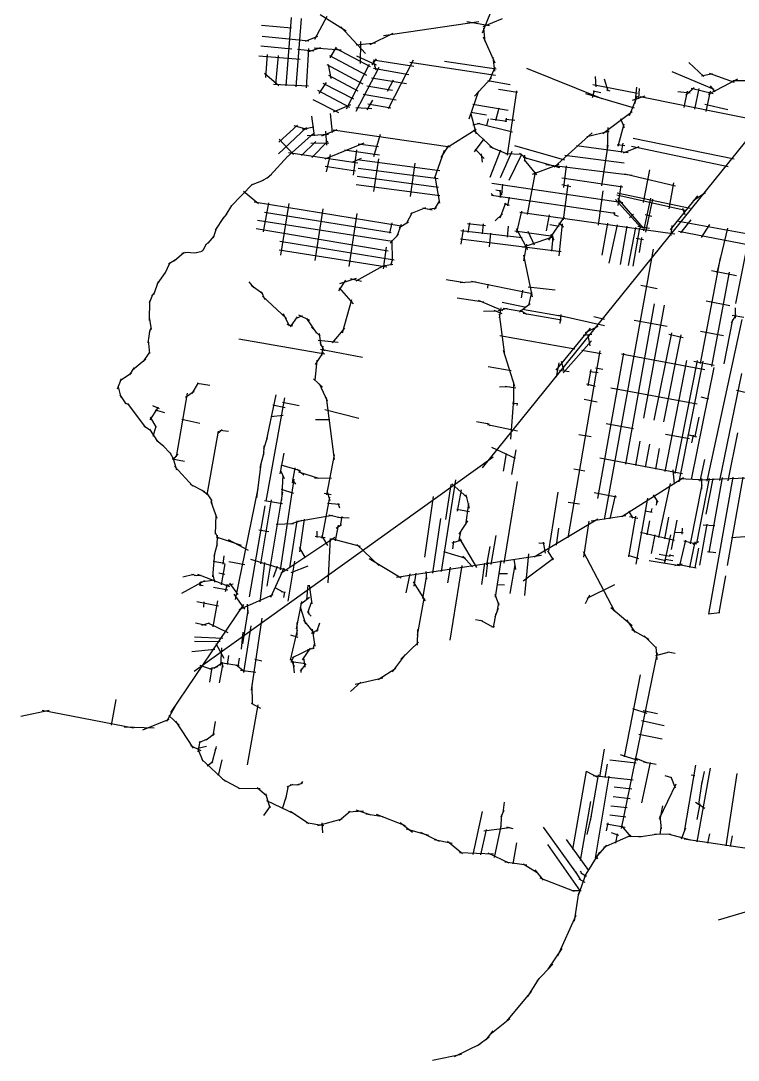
# Model space of a CAD drawing. Header units: inches. Extents: x 723419 to 759401, y 6910722 to 6968430.
# Drawn here: x 724475 to 728795, y 6933141 to 6939397 of the extents above; entities that cross this region are included whole.
import ezdxf

# ---------------------------------------------------------------- set-up
doc = ezdxf.new("R2010")
doc.units = ezdxf.units.IN
doc.header["$MEASUREMENT"] = 0

msp = doc.modelspace()

# ---------------------------------------------------------------- linework, layer by layer
for points in [[(727255.61695, 6939323.42135), (727332.608041, 6939519.50879)], [(726072.072967, 6939005.39054), (726104.126223, 6939416.20002)], [(726133.098383, 6939000.09935), (726164.001997, 6939409.6665)], [(726245.394351, 6939285.79183), (726318.853721, 6939425.2327)], [(726276.692219, 6939434.77419), (726433.782273, 6939335.41559)], [(726659.268413, 6939308.90468), (727232.106202, 6939392.86185)], [(727159.634051, 6939392.09156), (727296.097503, 6939367.44364)], [(727257.892612, 6939361.83144), (727374.640241, 6939409.78726)], [(725924.998146, 6939369.90802), (726104.691354, 6939355.22996)], [(726401.008157, 6939361.38428), (726549.622293, 6939199.36203)], [(727259.954441, 6939351.58869), (727268.629424, 6939271.42029)], [(725927.823452, 6939303.29258), (726208.664666, 6939276.75928)], [(726188.88717, 6939274.50108), (726262.911672, 6939303.85707)], [(726494.810155, 6939251.86402), (726610.650175, 6939264.28387)], [(726519.396555, 6939140.67557), (726521.853328, 6939271.36812)], [(726578.315763, 6939254.21705), (726717.091886, 6939321.999)], [(727258.86998, 6939300.67094), (727328.270549, 6939143.58433)], [(725920.692716, 6939245.25168), (726105.834654, 6939227.53462)], [(726140.593072, 6939225.40853), (726239.90299, 6939216.1957)], [(726194.462737, 6938994.2264), (726210.068335, 6939230.92693)], [(726203.582004, 6939210.5313), (726281.045565, 6939236.74746)], [(726242.031042, 6939233.20414), (726404.473641, 6939221.15648)], [(726338.218995, 6939174.42248), (726375.068471, 6939237.62121)], [(726368.927068, 6939232.71259), (726578.355928, 6939121.65463)], [(725907.173244, 6939185.57124), (726156.157448, 6939166.4367)], [(725949.734637, 6939055.17331), (725961.084483, 6939194.78407)], [(726010.740675, 6939012.40523), (726025.540854, 6939187.10081)], [(726332.691345, 6939188.53492), (726555.632278, 6939068.88679)], [(726435.899755, 6938867.26532), (726575.314294, 6939136.01341)], [(726495.501772, 6939186.62014), (726614.034976, 6939132.01158)], [(726591.310974, 6939131.39793), (726615.877291, 6939168.82627)], [(726595.610062, 6939155.94113), (726612.192308, 6939101.9461)], [(726597.452729, 6939162.07693), (726841.889103, 6939122.80788)], [(726687.809326, 6938868.54205), (726839.43233, 6939162.69046)], [(726817.319262, 6939147.15241), (727333.875359, 6939068.58703)], [(727026.812246, 6939154.41782), (727336.945532, 6939107.83356)], [(727317.426644, 6939177.16835), (727326.10198, 6939092.66658)], [(728497.683533, 6939145.02903), (728587.886176, 6939061.48617)], [(725941.931662, 6939081.39459), (726027.764034, 6939006.98267)], [(726316.723203, 6939134.53977), (726534.136486, 6939017.346)], [(726325.935484, 6939134.53977), (726341.28952, 6939049.86572)], [(726494.96236, 6938853.81607), (726631.920478, 6939117.65555)], [(726598.680939, 6939111.1498), (726810.566572, 6939074.33499)], [(727295.739187, 6939030.91535), (727331.52358, 6939119.75049)], [(727519.375493, 6939111.61213), (727973.34809, 6938928.16082)], [(728395.84318, 6939091.42479), (728647.893065, 6938985.6961)], [(728573.470451, 6939064.77849), (728640.607497, 6939080.41706)], [(728620.424982, 6939082.06329), (728770.350896, 6939026.91671)], [(725995.842901, 6939014.77828), (726207.940283, 6939006.27406)], [(726271.305146, 6938959.44935), (726314.910483, 6939026.32964)], [(726293.415043, 6939021.4209), (726478.277586, 6938926.92962)], [(726328.392257, 6939068.88679), (726504.072466, 6938975.40238)], [(726587.086579, 6939054.45682), (726797.129897, 6939020.09638)], [(726682.281676, 6938972.85068), (726719.745609, 6939042.18521)], [(727206.712622, 6938942.59153), (727309.729015, 6939053.09389)], [(727286.424379, 6939038.01198), (727421.905897, 6939013.80006)], [(727919.162401, 6939014.19097), (728188.144922, 6938961.31565)], [(727932.903947, 6939061.22369), (727937.58192, 6938999.58456)], [(727988.162193, 6939047.49369), (728009.797819, 6938975.33779)], [(728614.807661, 6938955.68664), (728791.447429, 6939047.6722)], [(728761.597833, 6939037.85888), (728844.07025, 6939037.85888)], [(726262.092865, 6938978.47028), (726453.711269, 6938877.84321)], [(726535.497171, 6938955.0568), (726735.099646, 6938920.69636)], [(726558.221174, 6939004.75687), (726712.375644, 6938978.98648)], [(727175.265721, 6938807.17202), (727232.737924, 6938976.17555)], [(727350.69895, 6938984.58557), (727466.543198, 6938966.68247)], [(727404.579184, 6938587.20445), (727461.745568, 6938975.82963)], [(727874.828598, 6938960.04106), (728167.756964, 6938871.96826)], [(727916.811219, 6938935.99107), (727929.685964, 6938976.82014)], [(727921.082684, 6938974.583), (727968.024706, 6938964.87898)], [(728001.903739, 6938980.5961), (728022.369872, 6938975.33779)], [(728173.89868, 6938899.90933), (728184.716493, 6938996.60401)], [(728195.24162, 6938926.78519), (728200.796713, 6938989.0086)], [(728430.41828, 6938972.08135), (728504.448144, 6938962.77565)], [(728469.821136, 6938874.25212), (728489.642172, 6938972.79713)], [(728479.612359, 6938950.60656), (728528.806439, 6938994.74907)], [(728511.134894, 6938992.12431), (728643.67257, 6938958.95784)], [(728533.801801, 6938864.93965), (728559.998138, 6938989.83056)], [(728601.164302, 6938849.98273), (728628.109241, 6938974.12577)], [(728624.74554, 6939006.25439), (728654.139222, 6938968.44177)], [(726233.226403, 6938923.71472), (726388.609083, 6938845.17648)], [(726357.286905, 6938848.85791), (726462.308388, 6938892.42218)], [(726561.291699, 6938859.95187), (726593.84244, 6938919.46918)], [(726563.748472, 6938896.15315), (726703.777468, 6938872.83713)], [(727197.23363, 6938894.39864), (727408.771165, 6938859.30018)], [(728139.76855, 6938827.224), (728187.348791, 6938945.79626)], [(728157.477727, 6938919.50901), (728234.166156, 6938945.23691)], [(728204.644492, 6938942.01086), (728960.084336, 6938789.39889)], [(728594.428146, 6938895.6015), (728732.146927, 6938863.44403)], [(726225.825433, 6938822.16372), (726240.665425, 6938703.55698)], [(726337.549927, 6938838.87879), (726349.981415, 6938723.76907)], [(726492.505587, 6938874.06432), (726588.315141, 6938868.54205)], [(727183.720852, 6938837.30693), (727217.556527, 6938717.25357)], [(727184.703843, 6938846.97704), (727278.697506, 6938830.65256)], [(727335.719436, 6938796.77053), (727354.969851, 6938873.18681)], [(727980.10551, 6938718.53602), (728156.00168, 6938850.15541)], [(726027.96028, 6938667.11012), (726141.114516, 6938767.80237)], [(726118.236194, 6938765.94915), (726197.382467, 6938744.94587)], [(727196.607546, 6938771.54986), (727238.445261, 6938780.78134)], [(727224.841582, 6938781.03781), (727435.827374, 6938728.21316)], [(727254.058174, 6936707.20856), (728933.311977, 6938785.61468)], [(727280.174459, 6938763.77877), (727290.263328, 6938807.52807)], [(727303.121836, 6938806.25848), (727401.68447, 6938792.15479)], [(727395.267547, 6938805.48919), (727448.912427, 6938799.0784)], [(727396.294226, 6938788.30834), (727399.117771, 6938809.84845)], [(728071.244286, 6938641.72218), (728107.455426, 6938776.65584)], [(728086.580596, 6938809.00591), (728108.733426, 6938755.37296)], [(726026.723614, 6938596.68739), (726195.527468, 6938755.44745)], [(726072.479904, 6938571.35988), (726241.283758, 6938722.08925)], [(726170.175814, 6938744.94587), (726238.192093, 6938759.1539)], [(726199.237466, 6938706.02799), (726327.849674, 6938713.4409)], [(726286.421715, 6938705.41021), (726379.171313, 6938743.09265)], [(726308.681703, 6938731.97316), (726316.101699, 6938647.34229)], [(726356.522357, 6938740.57985), (727060.180736, 6938638.03437)], [(726600.930896, 6938579.44499), (726640.506675, 6938713.73816)], [(727037.767838, 6938632.02392), (727215.810045, 6938744.31796)], [(727200.95596, 6938738.05342), (727318.769008, 6938628.81403)], [(727685.537977, 6938515.3653), (727915.172365, 6938721.89186)], [(727882.705792, 6938699.51966), (728018.169702, 6938732.51861)], [(728007.116653, 6938617.14345), (728012.4613, 6938754.21037)], [(726030.433612, 6938683.78915), (726115.762862, 6938592.36315)], [(726165.22915, 6938586.18569), (726250.558753, 6938670.19879)], [(726220.878769, 6938659.69721), (726329.704673, 6938662.16822)], [(726227.062099, 6938573.83089), (726322.903362, 6938672.05214)], [(726306.843616, 6938565.81121), (726541.567757, 6938662.61135)], [(726506.086012, 6938655.79446), (726628.90703, 6938640.11554)], [(727006.525701, 6938574.20808), (727052.795109, 6938646.85657)], [(727207.57442, 6938609.11045), (727263.96745, 6938686.51493)], [(727296.438555, 6938641.12266), (727408.091527, 6938594.96515)], [(727447.076729, 6938646.80145), (727748.79193, 6938558.99086)], [(727820.942387, 6938645.62492), (728131.826853, 6938604.6829)], [(727973.266701, 6938403.53276), (728010.679855, 6938647.40496)], [(728066.131974, 6938653.21491), (728112.141529, 6938646.40449)], [(728092.545012, 6938604.26426), (728101.065114, 6938660.45114)], [(728104.212427, 6938602.01277), (728197.744999, 6938640.28466)], [(728152.314875, 6938642.0647), (728734.245463, 6938519.60579)], [(728163.004169, 6938691.01724), (728770.862343, 6938565.16947)], [(725976.336337, 6938465.78908), (726083.212702, 6938582.00421)], [(726086.08323, 6938604.1003), (726504.691856, 6938542.32592)], [(726315.71414, 6938488.09831), (726340.277991, 6938591.71547)], [(726423.52323, 6938619.66474), (726634.365624, 6938590.35204)], [(726478.792688, 6938468.32935), (726497.897944, 6938620.34646)], [(726966.477435, 6938447.94737), (727025.57781, 6938617.33103)], [(727210.022226, 6938623.91297), (727265.676349, 6938566.99339)], [(727247.448201, 6938595.45088), (727252.574897, 6938545.93479)], [(727301.764911, 6938456.38234), (727364.993222, 6938619.15942)], [(727363.853748, 6938453.53669), (727433.347917, 6938612.32964)], [(727392.947829, 6938598.55525), (727491.620036, 6938594.13594)], [(727414.550344, 6938437.60043), (727492.019269, 6938593.54759)], [(727476.989678, 6938599.26462), (727522.164277, 6938567.21079)], [(727499.576978, 6938576.69862), (727718.572207, 6938513.7775)], [(727508.900936, 6938551.68948), (727509.859045, 6938587.12018)], [(727749.679595, 6938587.77204), (728108.666195, 6938542.37972)], [(726306.843616, 6938521.50117), (726490.392333, 6938494.23361)], [(726470.60462, 6938545.36041), (726525.874078, 6938569.21966)], [(726499.262857, 6938562.40277), (726997.369025, 6938495.59691)], [(726506.768469, 6938510.59412), (726988.498853, 6938447.19684)], [(726601.097194, 6938368.57291), (726629.755432, 6938565.58164)], [(726820.809761, 6938338.57849), (726848.785894, 6938538.99566)], [(727505.06725, 6938560.30784), (727580.779433, 6938470.29478)], [(727556.791149, 6938473.41753), (727715.765627, 6938534.38152)], [(727635.403423, 6938531.08208), (728156.470709, 6938467.4053)], [(727743.716429, 6938393.05228), (727760.756948, 6938523.13339)], [(725928.61288, 6938434.70372), (725965.87031, 6938456.05202)], [(725958.311443, 6938450.98913), (725984.435547, 6938473.64236)], [(726499.428803, 6938462.64619), (726990.029712, 6938394.47716)], [(726968.416792, 6938462.13379), (726995.640032, 6938298.41488)], [(727525.130001, 6938229.98022), (727574.298126, 6938486.60511)], [(727733.020569, 6938450.92087), (728099.051022, 6938397.79865)], [(728111.789015, 6938475.9393), (728416.878395, 6938404.24998)], [(728223.695662, 6938302.49844), (728262.463556, 6938500.0933)], [(725739.997688, 6938278.89159), (725869.793933, 6938412.70262)], [(725863.459595, 6938409.3874), (725935.139528, 6938437.7081)], [(726493.970209, 6938412.2011), (726998.899884, 6938344.71366)], [(727311.568954, 6938419.61326), (728099.679664, 6938302.83379)], [(727371.350075, 6938349.31513), (727376.690031, 6938414.01161)], [(727732.810748, 6938410.75965), (727785.977039, 6938398.50062)], [(727743.035059, 6938198.95202), (727770.299888, 6938412.12173)], [(728071.501483, 6938284.18063), (728088.838281, 6938405.94718)], [(728378.515518, 6938265.67435), (728407.143713, 6938422.31657)], [(725814.720093, 6938372.0698), (725905.567208, 6938296.72938)], [(727307.879422, 6938357.55048), (727321.425531, 6938343.21006)], [(727308.160851, 6938346.74062), (728054.535541, 6938239.13424)], [(727335.080773, 6938378.43965), (727365.119552, 6938373.10386)], [(727358.889343, 6938378.21739), (727362.227089, 6938333.53015)], [(727360.001925, 6938334.86407), (727374.46518, 6938368.43509)], [(727406.375148, 6938282.5026), (727416.913409, 6938335.90259)], [(727952.974116, 6938166.26146), (727982.283682, 6938373.30173)], [(728062.925248, 6938349.4438), (728475.521041, 6938257.72224)], [(728065.548346, 6938360.38078), (728505.683601, 6938268.3056)], [(728066.738973, 6938327.83697), (728222.314284, 6938149.24286)], [(728226.679918, 6938132.57408), (728267.955001, 6938329.82135)], [(728238.125664, 6938124.41487), (728280.362196, 6938323.5638)], [(728387.017739, 6938138.13034), (728551.721193, 6938344.10888)], [(728523.146136, 6938315.59996), (728598.552537, 6938362.89433)], [(725712.144673, 6938228.04646), (725744.474283, 6938284.48322)], [(725880.130103, 6938307.62198), (726764.982182, 6938163.295)], [(725935.546887, 6938126.9864), (725967.343346, 6938302.17568)], [(726040.021101, 6937986.29032), (726089.987233, 6938297.63707)], [(726246.244359, 6937954.52033), (726296.210492, 6938264.95925)], [(726824.040968, 6938236.17129), (726914.376821, 6938273.5512)], [(726896.102394, 6938271.60877), (726952.481039, 6938259.95392)], [(726924.875056, 6938262.28492), (726977.365292, 6938270.44334)], [(726964.923322, 6938261.89635), (726996.806399, 6938312.01215)], [(727361.210505, 6938211.80385), (727395.083909, 6938300.92939)], [(727385.674804, 6938297.16873), (727414.655098, 6938286.63923)], [(728056.420203, 6938320.29633), (728209.672467, 6938151.14257)], [(728458.455382, 6938269.8931), (728473.536662, 6938230.20552)], [(725647.872573, 6938137.55748), (725697.769911, 6938213.18882)], [(725691.678853, 6938204.62342), (725715.204743, 6938232.20653)], [(725942.814632, 6938244.98956), (726705.023136, 6938123.35548)], [(726451.559228, 6937917.3039), (726500.616657, 6938236.82003)], [(726799.156715, 6938179.8395), (726833.761521, 6938245.88357)], [(727331.101056, 6938193.75315), (727375.136231, 6938234.36728)], [(727461.050524, 6938121.7144), (727491.774739, 6938251.4668)], [(727478.953465, 6938245.73771), (728412.8032, 6938114.00095)], [(727640.961746, 6938132.89684), (727657.944102, 6938228.2423)], [(727653.54318, 6938077.21609), (727748.677395, 6938216.4634)], [(728044.966647, 6938245.33533), (728049.51016, 6938226.83566)], [(728044.966647, 6938230.69452), (728070.751473, 6938221.84185)], [(728140.160995, 6938211.15549), (728163.179791, 6938233.38053)], [(728234.220558, 6938231.79303), (728273.908138, 6938220.6805)], [(728448.401195, 6938121.46156), (728511.239862, 6938199.5138)], [(725635.239544, 6938093.15316), (725655.683162, 6938152.7575)], [(725892.848499, 6938146.04839), (726687.762165, 6938011.70645)], [(725900.116243, 6938195.97282), (726711.382177, 6938069.80027)], [(726695.938299, 6938118.81701), (726710.473787, 6938181.44944)], [(726741.531339, 6938100.84162), (726766.415593, 6938171.93611)], [(726752.418259, 6938152.89985), (726810.043322, 6938187.60949)], [(727126.903148, 6938051.67997), (727139.437677, 6938139.75331)], [(727165.307869, 6938177.72087), (727273.671743, 6938165.19666)], [(727168.947057, 6938123.17996), (727179.055669, 6938181.35693)], [(727255.072109, 6938113.8878), (727259.924255, 6938174.08481)], [(727405.892029, 6938094.09147), (727412.361453, 6938161.5606)], [(727457.034846, 6938146.18667), (727525.368903, 6938020.5407)], [(727659.644871, 6938171.31663), (727717.465683, 6938160.40844)], [(727714.147636, 6938180.56964), (727743.260515, 6938156.32923)], [(727716.626712, 6937982.04385), (727737.195097, 6938175.72156)], [(727974.651644, 6937985.99521), (728010.104489, 6938178.39304)], [(728018.446354, 6937938.06941), (728068.49754, 6938169.3635)], [(728085.876398, 6937930.42904), (728126.195462, 6938161.02861)], [(728134.537326, 6937924.87249), (728178.367302, 6938152.16901)], [(728161.64862, 6937920.70498), (728202.973601, 6938150.18463)], [(728190.412214, 6938160.5107), (728261.301019, 6938148.25167)], [(728391.383373, 6938104.79277), (728396.542758, 6938163.92727)], [(728424.989658, 6938193.35005), (729197.754354, 6938051.84498)], [(728573.702049, 6938092.6014), (728623.140345, 6938171.08286)], [(728667.723056, 6937879.92548), (728732.019234, 6938148.80127)], [(725602.244198, 6938058.43567), (725638.486295, 6938099.8379)], [(726697.867025, 6938059.26887), (726748.141165, 6938112.49646)], [(726708.657008, 6938077.06197), (726711.382177, 6937951.79711)], [(727122.85964, 6938085.21239), (727728.331651, 6938007.9997)], [(727124.881238, 6938133.69321), (727493.425788, 6938093.26178)], [(727297.123523, 6938036.31863), (727304.401899, 6938117.92787)], [(727449.922514, 6938132.24796), (727680.24734, 6938101.39677)], [(727497.489621, 6938033.85762), (727676.075001, 6938096.39389)], [(727526.986181, 6938131.23842), (727566.611678, 6938048.82104)], [(727665.275324, 6938110.51787), (727684.279278, 6938077.38945)], [(727671.340429, 6938009.51631), (727680.64009, 6938096.37763)], [(728181.112866, 6938089.48717), (728224.212446, 6938081.15228)], [(728199.881982, 6938001.97047), (728214.480323, 6938092.26551)], [(728434.510542, 6938130.06053), (729029.050832, 6938016.12696)], [(725522.458488, 6937999.29317), (725566.289471, 6938009.65121)], [(725562.803818, 6938008.1033), (725577.147934, 6938021.89425)], [(725573.64821, 6938017.26165), (725592.883873, 6938054.41131)], [(725587.332533, 6938047.31675), (725600.888023, 6938059.95784)], [(725596.885792, 6938058.281), (725605.664809, 6938060.73186)], [(726030.027875, 6938018.96815), (726677.768939, 6937915.48851)], [(726034.570449, 6938069.80027), (726722.284106, 6937959.05894)], [(726658.690875, 6937904.5959), (726675.951846, 6938034.39937)], [(727504.030966, 6937952.41822), (727522.637792, 6938052.22496)], [(727990.10863, 6936394.87066), (728285.00719, 6938022.34944)], [(725365.048129, 6937933.08549), (725406.863768, 6937959.41582)], [(725397.95373, 6937953.08349), (725456.641031, 6938003.24818)], [(725444.353534, 6937997.8742), (725475.853554, 6938004.71076)], [(725462.556666, 6938004.06581), (725530.849758, 6937999.80904)], [(726703.043753, 6937926.72269), (726715.00104, 6937963.27846)], [(727501.093161, 6937985.68709), (727552.996462, 6937735.19192)], [(728566.923365, 6937333.71631), (728688.32021, 6937969.54361)], [(728780.918438, 6937694.76998), (728841.910556, 6938006.78018)], [(725341.618863, 6937873.34747), (725373.189866, 6937941.22021)], [(726495.065629, 6937832.60062), (726656.280281, 6937922.74167)], [(726645.070031, 6937919.54144), (726715.534817, 6937931.80914)], [(728633.087605, 6937894.21931), (728784.975079, 6937864.47206)], [(725275.082824, 6937749.07699), (725303.285749, 6937828.60606)], [(725296.84009, 6937813.69221), (725346.368131, 6937881.82132)], [(725847.888048, 6937826.42797), (725877.799872, 6937789.31041)], [(726389.270576, 6937771.07606), (726430.908602, 6937836.14838)], [(726395.67621, 6937814.81322), (726496.133183, 6937847.00184)], [(726460.367013, 6937845.93501), (726525.493719, 6937828.86691)], [(727036.68143, 6937839.89076), (727149.229525, 6937821.65492)], [(727120.549422, 6937821.65492), (727213.542901, 6937827.73344)], [(727188.773721, 6937829.47028), (727554.040251, 6937755.27632)], [(728635.181123, 6937315.57109), (728743.092522, 6937883.12707)], [(725264.566765, 6937738.90843), (725279.832093, 6937759.58442)], [(725861.396634, 6937804.73594), (725931.834215, 6937754.60293)], [(725921.814409, 6937767.91037), (725944.006952, 6937719.70558)], [(726390.871906, 6937788.67765), (726475.216138, 6937692.66936)], [(727287.883275, 6937786.95585), (727289.385793, 6937811.9268)], [(727489.514865, 6937729.78923), (727497.807948, 6937776.39844)], [(727529.468383, 6937795.98553), (727691.438828, 6937778.42457)], [(727534.389636, 6937683.33156), (727551.03803, 6937762.58989)], [(728207.764155, 6937804.77494), (728307.595105, 6937784.63352)], [(725249.301438, 6937699.59016), (725270.672834, 6937749.07699)], [(725250.29926, 6937592.63563), (725250.658238, 6937712.1313)], [(725930.015872, 6937739.46954), (726074.750674, 6937605.94239)], [(726411.077248, 6937518.53838), (726468.810192, 6937720.40511)], [(727102.55142, 6937728.69233), (727262.155986, 6937706.11657)], [(727229.466147, 6937715.24295), (727374.648421, 6937653.27958)], [(727373.634652, 6937702.79648), (727518.115856, 6937673.4661)], [(728601.293022, 6937710.49035), (728743.391149, 6937683.06245)], [(726055.452784, 6937635.82941), (726091.636407, 6937561.11199)], [(727261.675368, 6937648.95658), (727342.919818, 6937650.39749)], [(727323.20979, 6937654.24023), (727370.321921, 6937635.02682)], [(727350.611581, 6937652.79919), (727405.415476, 6937666.72895)], [(727356.38056, 6937608.12793), (727367.437588, 6937669.61104)], [(727379.93647, 6937668.17), (727500.601599, 6937647.99593)], [(727477.525995, 6937644.63345), (727541.464133, 6937694.58849)], [(727480.053852, 6937656.11291), (727521.836033, 6937630.82368)], [(727494.918612, 6937661.73271), (727746.940041, 6937617.95059)], [(727500.141619, 6937636.44362), (727730.34418, 6937596.70346)], [(728118.557144, 6936728.4092), (728290.574912, 6937692.61654)], [(728227.002945, 6937004.83367), (728350.634022, 6937685.7189)], [(728778.108214, 6937607.639), (728778.108214, 6937669.91794)], [(725248.263904, 6937612.29463), (725259.458519, 6937538.40351)], [(726077.162833, 6937571.23505), (726110.934297, 6937560.62998)], [(726097.908205, 6937554.84549), (726140.846121, 6937614.61926)], [(726131.197176, 6937604.97835), (726170.27545, 6937623.77815)], [(726146.153244, 6937627.63456), (726212.24869, 6937595.81947)], [(726195.797609, 6937605.61314), (726254.398604, 6937517.08772)], [(727355.359912, 6937631.07356), (727387.955316, 6937386.8969)], [(727712.50972, 6937624.85906), (727989.366183, 6937562.69208)], [(727722.710891, 6937575.027), (727728.335404, 6937628.41522)], [(727926.187491, 6937617.94504), (727990.062167, 6937601.40759)], [(728168.407578, 6937595.68796), (728366.149821, 6937559.24162)], [(728608.323428, 6936626.76079), (728818.810646, 6937598.43325)], [(728709.738823, 6937332.9171), (728761.600535, 6937598.60458)], [(728754.74055, 6937578.42226), (728781.418756, 6937628.307)], [(728759.062672, 6937625.37128), (728829.18474, 6937613.69396)], [(725241.206606, 6937459.53605), (725254.309621, 6937538.94796)], [(725249.15447, 6937521.34855), (725260.109557, 6937549.0354)], [(726224.400476, 6937551.94024), (726276.722793, 6937499.66152)], [(726271.839377, 6937514.29949), (726282.30384, 6937441.10925)], [(726351.288936, 6937458.79995), (726424.956695, 6937546.27412)], [(727699.23287, 6937293.89086), (727904.814531, 6937545.90699)], [(727861.158194, 6937504.63191), (727912.355171, 6937510.58504)], [(727874.651971, 6937520.11006), (727951.248999, 6937559.79764)], [(728289.133371, 6936993.10758), (728394.212031, 6937518.45901)], [(728376.263124, 6937510.87159), (728462.555156, 6937491.55823)], [(728567.361456, 6937528.54076), (728706.230343, 6937502.72631)], [(725241.206606, 6937475.20374), (725248.725134, 6937395.21229)], [(725788.380852, 6937482.93228), (726306.023291, 6937393.01281)], [(726265.560699, 6937473.87064), (726384.855895, 6937462.71786)], [(726274.6299, 6937461.32367), (726300.442244, 6937409.74191)], [(727359.058097, 6937503.33674), (727809.961217, 6937422.87549)], [(727741.301704, 6937278.80958), (727911.164544, 6937470.89746)], [(727888.145748, 6937505.42566), (727900.448898, 6937440.33803)], [(728347.235612, 6936982.15579), (728451.510011, 6937507.42284)], [(725212.512118, 6937346.69803), (725250.956865, 6937403.33049)], [(726249.892303, 6937327.54664), (726298.199568, 6937402.14163)], [(726279.513317, 6937420.89483), (726532.753645, 6937372.79825)], [(726287.884888, 6937381.16293), (726295.558827, 6937438.32102)], [(727379.913017, 6937414.81008), (727447.495346, 6937197.73803)], [(727770.640479, 6936284.74274), (727962.675814, 6937409.89635)], [(727852.823802, 6937414.5411), (727969.10841, 6937394.30043)], [(727950.217964, 6936521.26776), (728106.65239, 6937397.04163)], [(728091.872997, 6937391.98322), (728592.822013, 6937298.95236)], [(725146.472332, 6937296.50449), (725226.89501, 6937362.09457)], [(726246.292202, 6937231.20288), (726259.873021, 6937354.27312)], [(727699.629746, 6937251.02827), (727716.695405, 6937337.5472)], [(727728.998555, 6937348.26284), (727741.69858, 6937295.47836)], [(728354.529935, 6936684.89646), (728484.577903, 6937351.80696)], [(728413.987725, 6936672.53965), (728548.814043, 6937352.55809)], [(728438.942649, 6936621.6157), (728583.642429, 6937349.18031)], [(728527.800062, 6937348.64587), (728648.906409, 6937324.44474)], [(725073.094758, 6937231.64765), (725140.827807, 6937277.3294)], [(725131.796755, 6937266.61394), (725156.632227, 6937308.91181)], [(727289.017833, 6937316.27305), (727427.659701, 6937291.36711)], [(727719.07666, 6937294.28773), (727776.226774, 6937286.74709)], [(727890.559167, 6937200.69324), (727910.039231, 6937298.0126)], [(727900.299199, 6937286.78344), (727951.247134, 6937280.04595)], [(727935.51322, 6937307.74455), (727979.718042, 6937299.50984)], [(728513.230177, 6936635.13483), (728649.3642, 6937310.01725)], [(728684.379893, 6936629.14136), (728816.982609, 6937274.90197)], [(725057.855072, 6937182.58202), (725081.561389, 6937244.05498)], [(725506.077764, 6937152.7145), (725545.659484, 6937218.86056)], [(725536.450193, 6937216.42487), (725612.020411, 6937202.89301)], [(726236.710487, 6937241.17547), (726291.804879, 6937191.31266)], [(726272.242446, 6937213.65113), (726319.751391, 6937109.93638)], [(727358.107283, 6937194.30892), (727416.201081, 6937196.63071)], [(727390.639835, 6937197.21119), (727455.704939, 6937187.92391)], [(727443.002803, 6937083.89385), (727443.395865, 6937215.61212)], [(727880.069862, 6937211.17378), (727934.01476, 6937197.69879)], [(725061.241599, 6937193.86157), (725076.481598, 6937129.5687)], [(725070.272652, 6937146.48782), (725106.396861, 6937091.21866)], [(725412.520801, 6936771.94726), (725478.506178, 6937154.74294)], [(725466.802802, 6937132.14619), (725518.537245, 6937167.32877)], [(725954.583674, 6936868.34926), (726011.671208, 6937145.65895)], [(728027.609653, 6937187.01513), (728547.433478, 6937091.13821)], [(728783.895955, 6937174.62798), (729007.770432, 6937121.84178)], [(725098.494651, 6937099.67815), (725127.845806, 6937086.14291)], [(725117.2941, 6937093.13861), (725224.159834, 6936950.65058)], [(725253.838071, 6936994.86975), (725304.140668, 6937072.07486)], [(725267.839783, 6937082.43791), (725308.289554, 6937062.74803)], [(725952.603042, 6936505.26659), (726064.219606, 6937128.2058)], [(725991.30295, 6937085.977), (726067.2384, 6937069.27119)], [(726051.447739, 6937100.82665), (726151.766186, 6937080.87254)], [(726312.976773, 6937130.41084), (726362.540775, 6936756.92912)], [(727425.528972, 6936879.44326), (727444.452787, 6937119.55886)], [(727436.231711, 6937095.57714), (727466.905895, 6937092.49515)], [(727464.50687, 6937081.87924), (727465.992189, 6937094.15018)], [(727867.287111, 6937120.03376), (727945.956724, 6937103.56434)], [(728568.796431, 6937132.70418), (728616.163724, 6937121.53136)], [(725254.356526, 6937011.96886), (725290.657723, 6936948.75406)], [(725283.397484, 6937055.49392), (725340.441865, 6937038.91285)], [(725980.407587, 6937016.04956), (726054.734515, 6937022.32541)], [(726304.753821, 6937057.60416), (726509.344792, 6937006.13142)], [(728534.537469, 6936894.16439), (728558.846982, 6937010.23893)], [(725216.136922, 6936958.22878), (725255.968488, 6936933.58099)], [(725271.988357, 6936895.90231), (725290.657723, 6936957.04453)], [(725445.156544, 6936998.55863), (725552.634855, 6936975.50559)], [(726248.300666, 6936996.77818), (726336.531744, 6936997.17718)], [(727219.401938, 6936985.20744), (727295.69105, 6936970.78645)], [(727282.495163, 6936975.73082), (727301.051957, 6936958.83744)], [(727284.144649, 6936966.66607), (727465.181048, 6936928.47192)], [(727998.897029, 6936972.3636), (728164.214913, 6936943.54017)], [(725250.343663, 6936938.07233), (725298.51553, 6936865.06466)], [(725597.845152, 6936542.98322), (725664.919345, 6936926.05614)], [(725660.023108, 6936913.63757), (725687.140656, 6936936.59309)], [(725672.451945, 6936932.45361), (725725.180458, 6936926.43252)], [(725938.306454, 6936821.49707), (725959.873599, 6936888.53917)], [(727835.070053, 6936907.42835), (727909.244244, 6936893.95336)], [(728356.90457, 6936908.96542), (728500.637798, 6936882.20996)], [(728489.967266, 6936906.03986), (728543.781782, 6936893.50454)], [(728515.718946, 6936856.88836), (728524.963259, 6936902.08132)], [(728733.62244, 6936628.10541), (728793.067722, 6936916.36079)], [(725291.273427, 6936872.52693), (725336.310176, 6936836.34673)], [(725326.410759, 6936845.23907), (725381.045484, 6936787.88921)], [(725937.346469, 6936783.57407), (725940.702664, 6936839.2154)], [(727309.689635, 6936830.16446), (727452.082949, 6936765.366)], [(728178.661283, 6936720.77343), (728203.577431, 6936866.65279)], [(728235.488025, 6936710.29106), (728261.715632, 6936848.74539)], [(728297.99713, 6936698.49834), (728320.290674, 6936822.10274)], [(725373.026012, 6936798.6434), (725392.446167, 6936762.59971)], [(725386.902644, 6936759.71072), (725460.632943, 6936747.22443)], [(725389.467399, 6936769.41026), (725412.102723, 6936695.05595)], [(725392.776065, 6936755.34045), (725421.768554, 6936790.67662)], [(725518.780525, 6935483.08492), (727318.166047, 6936772.91671)], [(725916.258378, 6936708.86992), (725940.222046, 6936800.33459)], [(726036.933826, 6936670.83965), (726061.215822, 6936795.24652)], [(726316.569369, 6936542.86147), (726363.738411, 6936784.0546)], [(727381.121285, 6936686.01151), (727398.509211, 6936793.53921)], [(727431.875106, 6936666.75977), (727458.192145, 6936815.6083)], [(727961.845667, 6936766.1969), (728459.924734, 6936672.71721)], [(725400.596347, 6936715.65447), (725510.773248, 6936595.8733)], [(725895.151213, 6936526.13941), (725921.051112, 6936728.50373)], [(726039.517031, 6936723.49313), (726156.277804, 6936690.45572)], [(726110.813595, 6936616.63747), (726126.829399, 6936705.42578)], [(726138.195373, 6936698.19889), (726179.526643, 6936661.5479)], [(727805.058246, 6936700.39679), (727871.740094, 6936687.67042)], [(728566.262007, 6936626.50563), (728593.526211, 6936756.0542)], [(726037.966983, 6936690.45572), (726060.699244, 6936641.93184)], [(726038.974498, 6936091.58942), (726120.112943, 6936637.80211)], [(726047.266331, 6936512.117), (726053.982787, 6936662.06405)], [(726108.230391, 6936636.25353), (726127.862556, 6936608.8943)], [(726146.978456, 6936681.68012), (726266.839011, 6936643.9967)], [(726243.073594, 6936647.094), (726344.852032, 6936644.51285)], [(727008.603584, 6936083.06993), (727094.20837, 6936633.44127)], [(728094.706673, 6936413.30599), (728465.500153, 6936648.79386)], [(728401.883782, 6936694.80187), (728409.154028, 6936607.02351)], [(728439.447657, 6936642.13486), (728598.979052, 6936634.37543)], [(728544.960656, 6936253.60223), (728621.943647, 6936642.58532)], [(728553.578008, 6936633.76773), (729083.964172, 6936656.90758)], [(728574.743961, 6936577.47088), (728574.743961, 6936642.8505)], [(728600.737982, 6936428.28525), (728643.75501, 6936642.58532)], [(728617.649355, 6935826.3738), (728764.20813, 6936649.20423)], [(728619.522108, 6936196.744), (728699.495125, 6936647.42825)], [(728729.411326, 6936117.77388), (728825.052426, 6936650.36993)], [(725494.889403, 6936607.43172), (725580.718641, 6936562.87111)], [(725566.991479, 6936572.58014), (725602.090662, 6936544.4286)], [(725767.646737, 6935914.46326), (725903.614267, 6936581.68229)], [(726041.575527, 6936577.71751), (726117.521921, 6936553.45557)], [(726316.968685, 6936570.3858), (726334.535162, 6936508.95469)], [(727034.457829, 6936395.4189), (727066.647976, 6936606.75928)], [(727069.32155, 6936610.35972), (727161.688069, 6936528.33334)], [(727105.148383, 6936445.18121), (727128.335933, 6936574.67006)], [(727385.592564, 6936131.5544), (727465.131242, 6936624.91182)], [(728316.050479, 6936286.15532), (728386.304818, 6936612.37311)], [(728506.790771, 6936248.7593), (728577.670821, 6936603.85701)], [(725593.431409, 6936554.89025), (725624.434239, 6936508.02912)], [(725618.605534, 6936518.22098), (725627.348591, 6936477.45354)], [(725919.55735, 6936129.43929), (725983.44014, 6936513.96855)], [(725943.0995, 6936510.67081), (726051.285761, 6936491.61653)], [(725958.29791, 6935994.14591), (726053.379266, 6936559.98335)], [(726289.385529, 6936282.10387), (726334.934166, 6936530.09659)], [(726300.599844, 6936554.03077), (726343.717561, 6936545.2549)], [(726906.808573, 6936168.78315), (726959.501892, 6936534.35071)], [(727154.406878, 6936543.74803), (727173.782943, 6936463.13493)], [(727653.980808, 6936207.37179), (727710.086815, 6936560.56988)], [(727926.373122, 6936558.02669), (728062.567183, 6936531.9606)], [(728023.149318, 6936398.37006), (728056.045226, 6936540.7771)], [(728180.465867, 6936127.40395), (728251.28025, 6936523.80773)], [(728283.278712, 6936543.59201), (728311.145174, 6936500.42735)], [(728303.330832, 6936482.60161), (728307.016925, 6936512.06553)], [(725619.091155, 6936502.69062), (725654.106848, 6936402.91964)], [(725852.38622, 6935930.65197), (725945.960381, 6936476.7857)], [(726320.985387, 6936492.8983), (726393.903607, 6936487.46121)], [(726383.890994, 6936494.42074), (726392.815416, 6936466.14758)], [(727099.758082, 6936458.04659), (727176.309236, 6936442.81257)], [(727155.064484, 6936364.24537), (727172.83015, 6936492.65072)], [(727771.666478, 6936500.3151), (727839.858531, 6936489.78775)], [(728133.496952, 6936446.46759), (728159.486596, 6936403.92417)], [(728234.485826, 6936447.49474), (728276.312097, 6936439.88267)], [(728271.233244, 6936437.19616), (728276.461567, 6936460.92773)], [(725646.557049, 6936306.3608), (725651.192495, 6936422.81809)], [(726095.210553, 6936103.70014), (726139.00839, 6936387.17557)], [(726099.890715, 6936369.54175), (726169.674756, 6936391.73151)], [(726145.054733, 6936385.53746), (726351.46561, 6936421.50531)], [(726154.936413, 6936201.61903), (726183.415451, 6936398.27702)], [(726329.932862, 6936423.03384), (726406.165689, 6936405.19497)], [(726384.061015, 6936409.44239), (726452.358798, 6936405.76123)], [(726399.080874, 6936355.35925), (726410.416516, 6936412.84022)], [(726954.939164, 6936072.60178), (727003.070067, 6936401.90075)], [(727114.659741, 6936306.21196), (727166.608696, 6936387.31466)], [(727565.033488, 6936170.03215), (727948.81022, 6936398.46365)], [(727864.379683, 6936169.56787), (727897.226497, 6936386.08571)], [(727909.446764, 6936387.61384), (728118.479933, 6936420.16327)], [(728136.781227, 6936170.49981), (728178.287608, 6936414.97429)], [(728140.685584, 6936413.8694), (728191.006004, 6936402.81915)], [(728246.685767, 6936303.98525), (728262.457354, 6936387.50562)], [(728352.135601, 6936279.18129), (728377.435118, 6936410.27682)], [(728392.931217, 6936214.48116), (728427.628895, 6936391.1681)], [(725643.658332, 6936322.05003), (725663.950604, 6936281.98212)], [(725908.762364, 6936332.76277), (725967.659172, 6936322.43859)], [(726013.322257, 6936367.68166), (726117.576644, 6936371.86692)], [(726258.644428, 6936287.68846), (726259.043744, 6936325.58424)], [(726370.449864, 6936267.70631), (726387.736789, 6936361.99767)], [(726373.291983, 6936343.74978), (726406.165689, 6936366.11927)], [(727115.020595, 6936270.8873), (727124.039452, 6936322.0721)], [(727699.746483, 6936241.1525), (727714.177103, 6936343.31857)], [(728409.544902, 6936320.07672), (728463.204319, 6936317.41079)], [(728457.868115, 6936307.33947), (728458.910652, 6936343.72581)], [(728563.176296, 6936120.46771), (728607.404719, 6936366.85225)], [(728583.169941, 6936362.61458), (728652.845163, 6936360.19311)], [(725650.905438, 6936290.18888), (725802.391319, 6936241.22389)], [(725656.220066, 6936234.91445), (725658.988388, 6936300.19384)], [(725723.86172, 6936274.26143), (725843.722589, 6936210.66429)], [(726040.627424, 6936071.88721), (726365.775643, 6936288.12565)], [(726247.465761, 6936295.26761), (726307.750326, 6936286.09288)], [(726285.393304, 6936299.65562), (726321.723582, 6936239.82009)], [(726325.249973, 6936014.8693), (726339.350185, 6936281.72533)], [(726342.639063, 6936281.02417), (726517.855426, 6936235.6049)], [(727072.423209, 6936254.89443), (727129.422874, 6936272.19629)], [(727076.030814, 6936219.56964), (727081.442379, 6936265.70808)], [(727112.46741, 6936287.33537), (727218.546081, 6936106.99924)], [(727307.193673, 6936124.20223), (727337.147712, 6936299.19107)], [(727619.700574, 6936259.64162), (727631.245045, 6936193.72802)], [(728206.008977, 6936318.20106), (728410.12402, 6936270.18737)], [(728271.812675, 6936190.57067), (728295.037749, 6936303.83573)], [(728351.746604, 6936130.38951), (728389.603477, 6936303.10085)], [(728443.174401, 6936118.60532), (728479.526568, 6936271.1579)], [(728467.409179, 6936266.31497), (728543.748949, 6936248.15389)], [(728503.155648, 6936107.10339), (728534.660985, 6936261.47203)], [(728523.149293, 6936246.94323), (728558.289753, 6936263.2881)], [(728754.445988, 6936287.34377), (728834.826451, 6936292.49591)], [(725639.321826, 6936175.27476), (725658.988388, 6936251.06835)], [(726151.139, 6936226.91259), (726186.57965, 6936164.31091)], [(726498.019382, 6936245.51465), (726631.08458, 6936119.16671)], [(727020.851681, 6936202.15969), (727152.167017, 6936163.59093)], [(727280.945428, 6936121.80352), (727300.491914, 6936232.70277)], [(727593.725483, 6936254.28613), (727627.946643, 6936253.87418)], [(727645.446159, 6936206.42933), (727681.002507, 6936152.69521)], [(727860.729863, 6936202.38736), (728048.790014, 6935843.5382)], [(728535.91178, 6936104.12284), (728556.511435, 6936222.77474)], [(728610.434145, 6936202.7976), (728660.115721, 6936197.3494)], [(725631.251384, 6936050.46212), (725642.338118, 6936191.10145)], [(725632.27516, 6936144.03662), (725700.339357, 6936131.76459)], [(725694.198266, 6936126.65119), (725699.315894, 6936177.27353)], [(725727.299843, 6936142.3885), (725823.964093, 6936124.20792)], [(725858.312799, 6936156.55501), (726083.486852, 6936088.03299)], [(725916.44975, 6935900.71172), (725944.348419, 6936136.62012)], [(726084.076289, 6935903.12276), (726124.342819, 6936144.51999)], [(726573.18872, 6936160.86473), (726765.348039, 6936045.25216)], [(726737.480953, 6936048.15022), (727610.234091, 6936181.0438)], [(727135.932949, 6936173.68365), (727195.097115, 6936109.52255)], [(727276.989789, 6936050.70347), (727287.227233, 6936138.58043)], [(727333.968816, 6935928.59076), (727368.143349, 6936147.76112)], [(727442.850519, 6936157.29029), (727453.182398, 6936093.76263)], [(727500.110037, 6936026.57548), (727683.224857, 6936162.90914)], [(727509.845287, 6935937.37422), (727533.88838, 6936189.11013)], [(728131.804314, 6936180.99762), (728194.290278, 6936160.55458)], [(728258.957317, 6936148.93197), (728440.076807, 6936119.51112)], [(728294.434553, 6936162.92214), (728359.068132, 6936148.18788)], [(728319.014863, 6936187.22025), (728384.582474, 6936175.4706)], [(728355.303239, 6936156.18202), (728400.327168, 6936148.03118)], [(728381.375435, 6936182.05755), (728407.210606, 6936176.89485)], [(728382.266314, 6936174.04635), (728384.582474, 6936184.01582)], [(725666.780753, 6936073.5822), (725702.717344, 6936066.30994)], [(725682.702123, 6936002.22361), (725704.991602, 6936128.12366)], [(725980.24342, 6935928.06798), (726060.989741, 6936104.15873)], [(725996.392521, 6936047.59101), (726021.232372, 6936114.71613)], [(726102.598999, 6936076.9287), (726204.070054, 6936115.55232)], [(726843.912973, 6935994.78178), (726856.149501, 6936071.40086)], [(726913.191467, 6936081.62753), (726917.123654, 6936035.55599)], [(727046.379868, 6936014.69188), (727062.693987, 6936107.79465)], [(727059.286509, 6935669.33421), (727132.11217, 6936118.7325)], [(727251.313783, 6936003.23572), (727268.798645, 6936131.87917)], [(727351.950332, 6936069.98799), (727404.456203, 6936070.85505)], [(727421.690507, 6935950.70211), (727451.592638, 6936121.55594)], [(728412.765073, 6936118.81146), (728457.584184, 6936128.95727)], [(728427.121073, 6936126.15848), (728541.970005, 6936104.11742)], [(725444.793726, 6935952.22726), (725582.030638, 6936028.99193)], [(725451.065925, 6936049.41439), (725517.566629, 6936065.42825)], [(725503.452971, 6936066.86225), (725531.679974, 6936057.54084)], [(725519.719559, 6936058.73593), (725561.103049, 6936060.88693)], [(725539.574053, 6936065.66716), (725730.920582, 6935992.67886)], [(725550.366538, 6936018.97018), (725559.333487, 6935995.48145)], [(725556.697037, 6936020.85871), (725644.036298, 6936031.76703)], [(725630.739809, 6936062.73415), (725640.975064, 6936018.75931)], [(725709.540743, 6935997.22397), (725753.665038, 6936007.67777)], [(725731.830222, 6936013.13192), (725782.323252, 6935944.50048)], [(726794.350848, 6935953.05491), (726818.493692, 6936068.51607)], [(726837.386638, 6936020.04975), (726909.175077, 6935905.12113)], [(726895.253504, 6935919.55093), (726917.014835, 6936048.3611)], [(728680.899894, 6935833.05664), (728719.225815, 6936056.92637)], [(725548.427493, 6936002.98815), (725572.662896, 6935998.14507)], [(725634.028687, 6935987.2247), (725720.457994, 6935972.2258)], [(725708.175813, 6935961.31748), (725719.093377, 6936006.76872)], [(725758.103571, 6935945.82071), (725821.897241, 6935856.69665)], [(726003.843107, 6935985.99724), (726051.582825, 6935959.43261)], [(726041.879783, 6935962.1473), (726068.854427, 6935957.29976)], [(726059.345258, 6935925.11194), (726064.197092, 6935960.78996)], [(726197.792401, 6935910.97496), (726205.982294, 6935999.81866)], [(726210.524243, 6936000.79042), (726226.792708, 6935888.02201)], [(727329.848072, 6935945.08191), (727353.099413, 6935880.48619)], [(727341.101874, 6936003.65138), (727387.96666, 6936001.70028)], [(727884.233551, 6935922.19085), (728051.41856, 6936004.50327)], [(725377.341313, 6935233.96541), (725817.969971, 6935882.87543)], [(725534.927263, 6935902.15399), (725665.511197, 6935875.93702)], [(725576.421136, 6935866.79154), (725579.472137, 6935899.10545)], [(725632.559941, 6935749.7298), (725660.629344, 6935906.42186)], [(725790.282773, 6935853.3121), (725994.988417, 6935943.50231)], [(725838.231286, 6935886.04653), (725842.215381, 6935827.2521)], [(726134.614122, 6935737.96363), (726166.788008, 6935902.79203)], [(726158.013369, 6935885.25708), (726212.417009, 6935927.92537)], [(726202.425971, 6935834.99311), (726227.383396, 6935900.90905)], [(726863.506989, 6935698.62017), (726904.280404, 6935919.79282)], [(727343.074604, 6935839.78268), (727352.904289, 6935893.80135)], [(727874.541766, 6935889.91148), (727900.386943, 6935941.55853)], [(725811.235378, 6935646.70685), (725843.134715, 6935846.85029)], [(726157.143128, 6935870.24314), (726189.171922, 6935766.61804)], [(726204.245565, 6935847.08135), (726209.928865, 6935823.8838)], [(726204.608296, 6935833.30787), (726223.955593, 6935812.88921)], [(727321.133783, 6935746.18272), (727336.823756, 6935831.74358)], [(727330.585728, 6935809.83404), (727350.257919, 6935861.1257)], [(728028.260717, 6935864.96207), (728155.609156, 6935756.71195)], [(728613.319128, 6935826.91812), (728683.303921, 6935835.99249)], [(725526.071635, 6935774.0581), (725591.137677, 6935758.53289)], [(725563.946019, 6935759.01816), (725611.531576, 6935773.08784)], [(725600.080235, 6935774.40238), (725721.26976, 6935714.8682)], [(725864.589375, 6935367.78575), (725928.520634, 6935802.4495)], [(726138.123852, 6935698.21778), (726139.293971, 6935774.78702)], [(726176.661158, 6935789.64629), (726240.529251, 6935709.36271)], [(726257.978154, 6935721.87338), (726275.366393, 6935772.64699)], [(727213.006623, 6935792.64621), (727256.673439, 6935785.46889)], [(727242.117938, 6935789.43528), (727319.05465, 6935746.74925)], [(728120.937432, 6935791.81057), (728173.857629, 6935715.68745)], [(725802.653986, 6935614.55357), (725812.767914, 6935716.83149)], [(725818.171436, 6935474.80434), (725862.669405, 6935755.47799)], [(726098.876095, 6935700.27208), (726142.749918, 6935687.99762)], [(726099.460842, 6935548.30269), (726140.463777, 6935729.19615)], [(726226.107273, 6935711.42134), (726267.827852, 6935732.52139)], [(726229.197674, 6935735.60934), (726244.649683, 6935633.19639)], [(726863.506989, 6935639.93314), (726865.138651, 6935733.66921)], [(727310.737176, 6935748.82698), (727326.994071, 6935751.66004)], [(728151.503422, 6935733.4647), (728256.431049, 6935675.57471)], [(728229.058651, 6935694.26358), (728302.507834, 6935620.87534)], [(725520.244806, 6935689.15465), (725691.164689, 6935681.39198)], [(725521.093471, 6935662.71286), (725674.726116, 6935660.34611)], [(725649.435441, 6935649.99064), (725697.887799, 6935560.48912)], [(726234.749328, 6935619.11318), (726244.406716, 6935651.2781)], [(726763.982484, 6935555.16309), (726869.217494, 6935657.05027)], [(725504.122997, 6935601.50346), (725643.424346, 6935614.36234)], [(725678.344127, 6935516.95892), (725685.672848, 6935623.95394)], [(725718.922105, 6935522.96403), (725727.103555, 6935577.21376)], [(726103.681962, 6935536.39607), (726120.200273, 6935573.60113)], [(726110.006607, 6935565.23698), (726227.103844, 6935620.72135)], [(726171.434712, 6935550.66267), (726219.869871, 6935621.71613)], [(726201.954109, 6935612.07712), (726240.382908, 6935621.52557)], [(726712.469431, 6935478.19296), (726790.783893, 6935583.34036)], [(728092.601297, 6934535.65111), (728308.955369, 6935593.71194)], [(728298.006536, 6935576.39044), (728381.49241, 6935599.18181)], [(728298.495909, 6935629.65487), (728303.970326, 6935552.62)], [(728370.543263, 6935599.63769), (728415.251679, 6935591.43268)], [(725552.530413, 6935518.17934), (725627.412435, 6935493.230858)], [(725612.790588, 6935497.43129), (725661.243258, 6935510.04286)], [(725637.627624, 6935500.27911), (725691.373346, 6935535.26599)], [(725670.550424, 6935412.10365), (725691.127877, 6935517.8784)], [(725676.341292, 6935534.60371), (725789.869698, 6935516.03091)], [(725685.673473, 6935536.95245), (725690.38428, 6935505.98803)], [(725771.881077, 6935521.02364), (725820.738393, 6935479.892407)], [(725783.910598, 6935508.76298), (725792.340018, 6935561.77415)], [(725884.042677, 6935554.58085), (725925.388643, 6935544.566)], [(726098.922374, 6935560.73318), (726121.040182, 6935511.49934)], [(726102.842053, 6935540.31235), (726188.792932, 6935529.12287)], [(726113.200824, 6935542.27049), (726119.920095, 6935472.61582)], [(726159.675988, 6935483.24582), (726192.432745, 6935526.32543)], [(726177.034208, 6935563.8103), (726185.433296, 6935506.18441)], [(725613.117984, 6935417.02053), (725626.759779, 6935504.90454)], [(725797.065209, 6935488.67099), (725890.89891, 6935477.23217)], [(726163.875532, 6935474.01447), (726165.275484, 6935497.23274)], [(726626.813115, 6935432.54751), (726733.679474, 6935500.20056)], [(728110.519022, 6934967.22989), (728205.560991, 6935461.07678)], [(725866.372071, 6935402.81123), (725867.018419, 6935283.11511)], [(726460.394843, 6935360.00398), (726521.578105, 6935416.24557)], [(726488.947053, 6935404.01918), (726654.549493, 6935442.32859)], [(725021.664257, 6935158.21309), (725048.508194, 6935312.91613)], [(725353.085126, 6935181.3161), (725415.635819, 6935292.35214)], [(725840.291745, 6934918.44624), (725904.881859, 6935279.29783)], [(725861.228489, 6935289.21354), (725918.109954, 6935260.36599)], [(728157.512953, 6935257.94412), (728244.034819, 6935230.2062)], [(724474.529862, 6935212.09511), (724645.809974, 6935248.07297)], [(724603.963064, 6935247.10054), (725153.811597, 6935142.08424)], [(725209.340953, 6935130.27595), (725367.103411, 6935194.37298)], [(725366.961445, 6935216.24122), (725427.632819, 6935158.48423)], [(728222.288811, 6935245.46203), (728307.885401, 6935226.97009)], [(725097.366973, 6935147.91857), (725277.530543, 6935140.95876)], [(725407.090388, 6935181.39601), (725512.668428, 6935019.10379)], [(725632.956443, 6935093.32686), (725646.627007, 6935178.69622)], [(728211.637666, 6935184.73438), (728349.054693, 6935156.07184)], [(725548.371746, 6935052.59247), (725603.716609, 6935076.96154)], [(725590.114839, 6935069.22907), (725640.054705, 6935107.774)], [(728195.906418, 6935102.9075), (728336.562065, 6935074.70734)], [(725497.381212, 6935034.85559), (725559.007881, 6935004.30655)], [(725540.163716, 6935018.61636), (725591.971331, 6935031.03696)], [(725540.236349, 6935014.42026), (725571.728865, 6934941.75796)], [(725542.977692, 6934996.35616), (725554.469058, 6935060.55925)], [(725626.138759, 6934930.85831), (725648.780963, 6935014.77904)], [(725644.557341, 6935008.44874), (725652.70283, 6935018.69775)], [(725649.987667, 6935013.57325), (725653.004585, 6935029.54973)], [(727961.427388, 6934846.69082), (727989.208483, 6935012.92925)], [(725564.063056, 6934951.48771), (725707.482022, 6934818.06769)], [(725664.755491, 6934853.68936), (725687.080618, 6934949.24624)], [(728021.619395, 6934948.77776), (728180.279298, 6934930.88946)], [(728083.377084, 6934981.70289), (728187.576123, 6934946.39002)], [(728172.342378, 6934961.00225), (728247.901652, 6934929.95129)], [(725597.779798, 6934912.47038), (725630.96589, 6934939.60019)], [(727798.598273, 6934408.81654), (727881.834926, 6934881.05022)], [(727878.616318, 6934881.08895), (727943.259904, 6934847.3745)], [(727994.147247, 6934842.06445), (728007.111737, 6934923.79584)], [(728214.43632, 6934690.9888), (728266.312416, 6934933.59575)], [(728224.74631, 6934936.64849), (728300.131098, 6934923.85435)], [(728470.321767, 6934518.52653), (728540.413503, 6934917.12858)], [(728546.607753, 6934455.37213), (728627.377838, 6934898.93338)], [(725689.04249, 6934832.55884), (725793.625835, 6934775.45236)], [(726163.853643, 6934804.13237), (726173.072628, 6934818.52492)], [(727904.163805, 6934581.82936), (727952.849749, 6934859.08582)], [(727921.593633, 6934855.18214), (728161.3432, 6934829.27519)], [(727935.707291, 6934357.335), (728017.548683, 6934851.36391)], [(728353.585697, 6934853.86475), (728392.900372, 6934842.46601)], [(728388.545417, 6934845.86371), (728415.081032, 6934780.08943)], [(728512.030464, 6934859.52355), (728533.317743, 6934855.53549)], [(728556.82237, 6934679.17577), (728578.553056, 6934818.31391)], [(728573.674643, 6934792.61323), (728592.301169, 6934878.13441)], [(728721.697786, 6934431.45609), (728789.245405, 6934866.70304)], [(725784.678899, 6934778.38956), (725915.742199, 6934776.61156)], [(725898.870851, 6934782.23068), (725956.983099, 6934733.12496)], [(726070.7995, 6934712.01923), (726086.932879, 6934792.90604)], [(726079.154185, 6934785.70963), (726114.589832, 6934802.11734)], [(726097.304158, 6934799.52658), (726151.753765, 6934799.23878)], [(726135.620386, 6934798.37524), (726171.632024, 6934809.31362)], [(728047.22223, 6934786.21115), (728153.098585, 6934773.56586)], [(728321.511875, 6934595.98477), (728420.053568, 6934803.88994)], [(725947.593068, 6934747.19829), (725975.176224, 6934659.82651)], [(725953.461798, 6934704.97843), (726126.590272, 6934622.29776)], [(726050.344937, 6934655.88788), (726075.408992, 6934730.72977)], [(727379.082889, 6934629.68162), (727387.502615, 6934693.73748)], [(727845.482447, 6934343.5171), (727906.981847, 6934699.17485)], [(728040.739985, 6934728.84503), (728143.220744, 6934716.81666)], [(728536.422216, 6934694.68472), (728592.744576, 6934658.79245)], [(725938.789973, 6934612.91554), (725977.523654, 6934670.38147)], [(726097.833245, 6934639.30302), (726209.926676, 6934564.83169)], [(726392.00365, 6934584.03766), (726458.3208, 6934639.74454)], [(726444.956993, 6934635.88054), (726538.226273, 6934642.69936)], [(726493.013162, 6934647.52943), (726582.017231, 6934617.69672)], [(727197.954643, 6934378.75142), (727255.211034, 6934638.74881)], [(727366.33979, 6934604.9275), (727384.328098, 6934646.51311)], [(728027.141655, 6934672.25727), (728125.609551, 6934661.77111)], [(728324.009712, 6934589.06668), (728341.157486, 6934671.82198)], [(728547.963302, 6934589.85235), (728565.258982, 6934684.23581)], [(726193.052827, 6934571.1372), (726298.69028, 6934552.9592)], [(726262.304028, 6934553.5455), (726410.783711, 6934594.00632)], [(726287.539755, 6934569.96446), (726291.647991, 6934509.56646)], [(726552.44406, 6934623.37922), (726656.013636, 6934608.8557)], [(726615.035716, 6934621.1949), (726788.252684, 6934553.32799)], [(726759.511917, 6934571.99384), (726832.800685, 6934513.84246)], [(727364.225008, 6934532.86288), (727370.925204, 6934620.78643)], [(727884.62889, 6934498.78532), (727910.557244, 6934612.34969)], [(728002.133885, 6934522.60425), (728011.394459, 6934569.79259)], [(728020.65941, 6934617.05014), (728117.275504, 6934605.33015)], [(728323.430281, 6934612.27804), (728331.104221, 6934533.20797)], [(726796.156457, 6934533.22625), (726929.453678, 6934495.54839)], [(726881.837164, 6934513.16934), (726994.353051, 6934458.89659)], [(727244.663705, 6934377.99704), (727279.573393, 6934530.3959)], [(727262.995982, 6934522.29031), (727419.953553, 6934542.02583)], [(727327.895355, 6934361.58662), (727366.693765, 6934549.07421)], [(727398.790727, 6934545.90242), (727438.294898, 6934535.68226)], [(727620.950364, 6934543.32263), (727824.278032, 6934259.21512)], [(728002.442832, 6934564.54944), (728114.801119, 6934542.96007)], [(728028.646361, 6934511.36479), (728073.404809, 6934495.63534)], [(728090.445952, 6934553.76992), (728147.947499, 6934485.16407)], [(728325.045617, 6934499.86788), (728331.535704, 6934542.45944)], [(728453.032653, 6934474.426), (728478.747747, 6934540.23915)], [(726962.961537, 6934469.8217), (727071.94987, 6934447.2668)], [(727044.085598, 6934459.249), (727134.091553, 6934385.8384)], [(727439.623242, 6934322.73845), (727462.311412, 6934449.96375)], [(727758.586905, 6934470.45229), (727893.863509, 6934283.19332)], [(727984.862283, 6934424.06059), (728149.120744, 6934495.53552)], [(728057.044723, 6934447.21344), (728067.848465, 6934503.03748)], [(728131.516743, 6934490.44961), (728217.627098, 6934486.84701)], [(728195.781338, 6934486.42309), (728301.699595, 6934502.14401)], [(728290.88272, 6934500.66057), (728386.651713, 6934504.23961)], [(728371.38107, 6934504.45157), (728507.121406, 6934467.57779)], [(728469.106932, 6934474.41218), (729009.008831, 6934393.2721)], [(728611.800125, 6934447.83916), (728622.887171, 6934504.55789)], [(728749.105205, 6934426.8327), (728760.323585, 6934491.41812)], [(727116.808694, 6934391.47716), (727321.73519, 6934382.66662)], [(727286.464023, 6934390.06754), (727412.555413, 6934328.30583)], [(727646.622618, 6934438.42348), (727843.096555, 6934158.86515)], [(727869.223161, 6934244.18724), (727961.726328, 6934393.43503)], [(727934.59596, 6934357.73034), (728002.678294, 6934436.14002)], [(727390.273126, 6934334.28941), (727520.80609, 6934317.06719)], [(727498.870898, 6934323.49107), (727584.842102, 6934271.48647)], [(727935.707291, 6934373.98962), (727947.436934, 6934353.01715)], [(727569.910424, 6934287.15159), (727619.179239, 6934225.16316)], [(727814.375488, 6934273.94248), (727842.226002, 6934227.85361)], [(727832.73497, 6934135.30016), (727876.434306, 6934259.44523)], [(727843.565291, 6934281.11722), (727853.740195, 6934263.60827)], [(727846.674141, 6934269.53876), (727881.721104, 6934248.64106)], [(727600.962661, 6934238.88869), (727807.684673, 6934159.47962)], [(727834.973267, 6934233.36099), (727871.23694, 6934213.65012)], [(727792.454681, 6934162.16506), (727849.194493, 6934162.16506)], [(727808.578366, 6933978.25895), (727835.492347, 6934148.43912)], [(727709.32028, 6933769.86202), (727819.03595, 6934013.48691)], [(728676.181668, 6933985.73446), (728872.635186, 6934044.86895)], [(727651.008218, 6933689.74082), (727734.418732, 6933813.74774)], [(727582.943083, 6933615.87381), (727678.496939, 6933719.8937)], [(727527.589464, 6933524.49623), (727595.615825, 6933633.22552)], [(727401.125669, 6933375.22589), (727549.663806, 6933553.8889)], [(727299.193989, 6933295.28664), (727418.778744, 6933391.50689)], [(727276.758792, 6933264.56764), (727318.30551, 6933317.70326)], [(727223.926463, 6933229.98734), (727295.870314, 6933282.833)], [(727086.406558, 6933163.98295), (727243.037985, 6933239.95031)], [(726953.456746, 6933141.15136), (727128.368854, 6933176.85171)]]:
    msp.add_lwpolyline(points)

doc.saveas('drawing.dxf')
